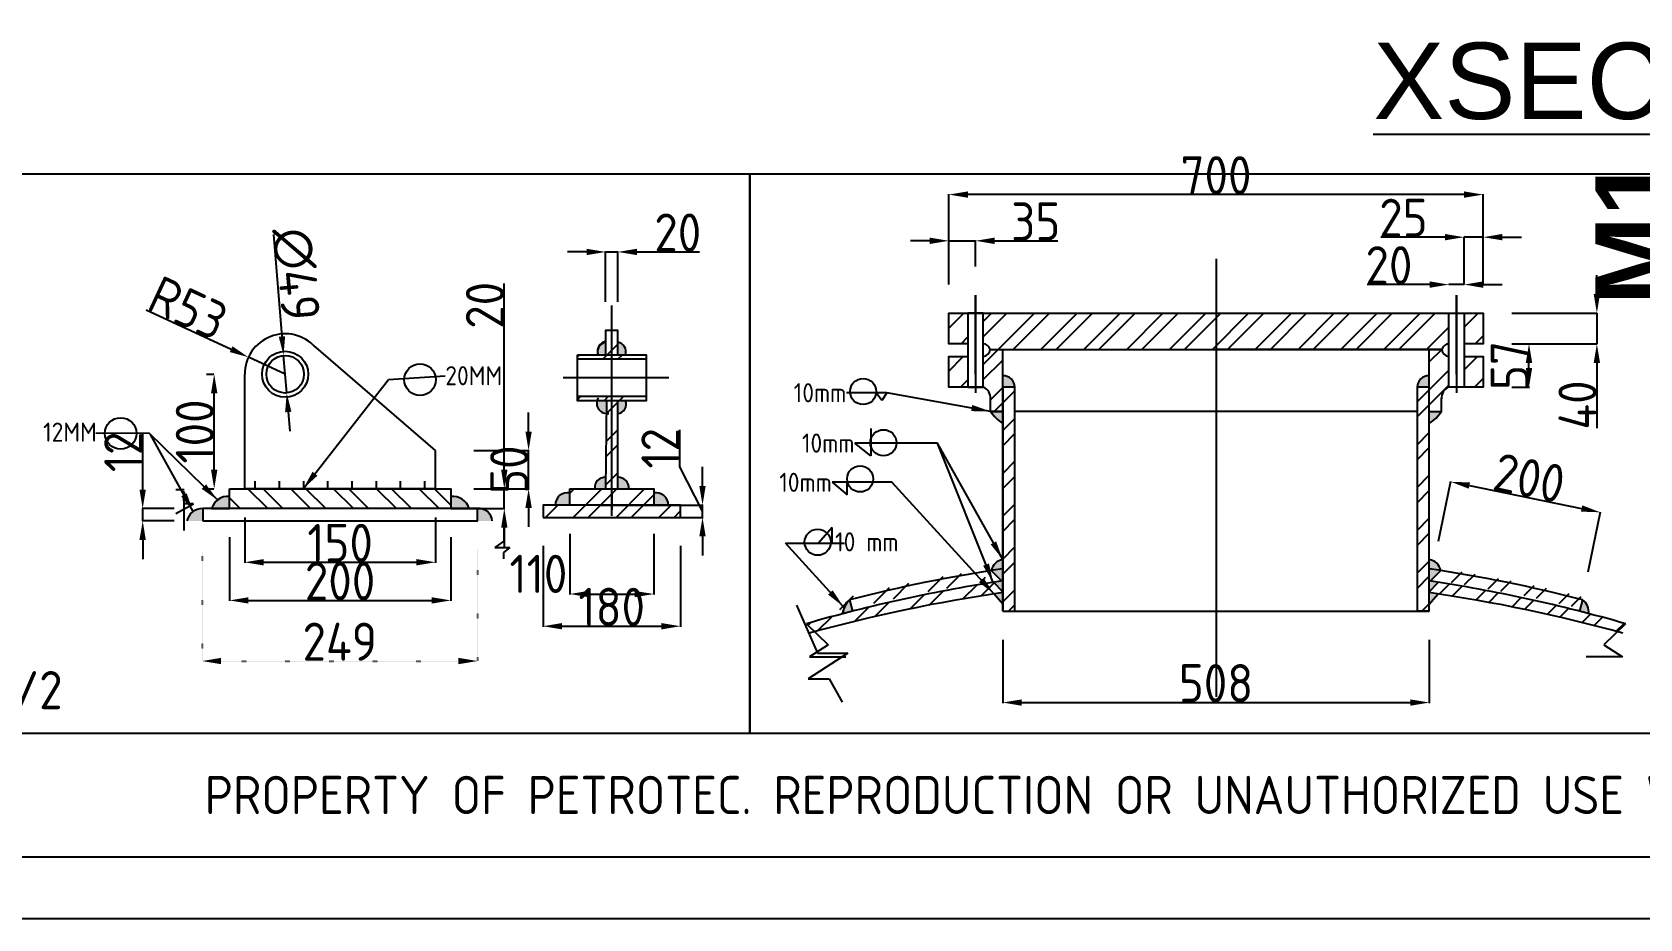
# Model space of a CAD drawing. Header units: inches. Extents: x 45640 to 67593, y 5 to 11258.
# Drawn here: x 53004 to 57216, y 5 to 2328 of the extents above; entities that cross this region are included whole.
import ezdxf

# ---------------------------------------------------------------- set-up
doc = ezdxf.new("R2010")
doc.units = ezdxf.units.IN
doc.header["$LTSCALE"] = 40
doc.header["$MEASUREMENT"] = 0
for name, pattern in [('ACAD_ISO03W100', [30, 12, -18]), ('CENTER', [50.8, 31.75, -6.35, 6.35, -6.35]), ('DOT', [0.25, 0, -0.25])]:
    doc.linetypes.add(name, pattern=pattern)
doc.styles.get("Standard").update_dxf_attribs({"font": 'isocp.shx', "height": 100, "bigfont": '@extfont2.shx'})
doc.dimstyles.new('ISO-25', dxfattribs={"dimtxt": 100, "dimasz": 50, "dimexe": 1.25, "dimexo": 75, "dimtad": 1, "dimdec": 0, "dimtxsty": 'Standard', "dimcen": 0, "dimclrd": 1, "dimclre": 1, "dimclrt": 1, "dimazin": 0, "dimtfac": 1, "dimtdec": 0, "dimtmove": 0, "dimatfit": 3, "dimfxl": 1, "dimtfillclr": 1, "dimarcsym": 0})
pattern_1 = [(45, (52162.57, 330.56), (-56.1266, 56.1266), []), (45, (52162.57, 370.25), (-56.1266, 56.1266), [])]

# ---------------------------------------------------------------- blocks, each defined once
blk = doc.blocks.new('*D761')
at = {"color": 1, "lineweight": -2, "ltscale": 1000, "transparency": 16777216}
for p, q in [((57102.9, 1641.9), (57102.9, 1691.9)), ((56880.1, 1591.9), (57104.1, 1591.9)), ((57102.9, 1591.9), (57102.9, 1511.9)), ((56880.1, 1511.9), (57104.1, 1511.9)), ((57102.9, 1461.9), (57102.9, 1290.6))]:
    blk.add_line(p, q, dxfattribs=at)
at = {"color": 1, "ltscale": 1000, "transparency": 16777216}
for points in [[(57094.6, 1641.9), (57111.2, 1641.9), (57102.9, 1591.9)], [(57094.6, 1461.9), (57111.2, 1461.9), (57102.9, 1511.9)]]:
    blk.add_solid(points, dxfattribs=at)
at = {"layer": 'Defpoints', "color": 0, "ltscale": 1000, "transparency": 16777216}
for p in [(56805.1, 1591.9), (56805.1, 1511.9), (57102.9, 1511.9)]:
    blk.add_point(p, dxfattribs=at)
at = {"color": 1, "ltscale": 1000, "transparency": 16777216, "insert": (57052.3, 1351.3), "char_height": 100, "attachment_point": 5, "rotation": 90}
blk.add_mtext('40', dxfattribs=at)
blk = doc.blocks.new('*D666')
at = {"color": 1, "lineweight": -2, "ltscale": 1000, "transparency": 16777216}
for p, q in [((54240.5, 1182), (54240.5, 1669.5)), ((54160.3, 1132), (54241.8, 1132)), ((54240.5, 1079.9), (54240.5, 1132)), ((54160.3, 1079.9), (54241.8, 1079.9)), ((54240.5, 1029.9), (54240.5, 979.9))]:
    blk.add_line(p, q, dxfattribs=at)
at = {"color": 1, "ltscale": 1000, "transparency": 16777216}
for points in [[(54232.2, 1182), (54248.9, 1182), (54240.5, 1132)], [(54232.2, 1029.9), (54248.9, 1029.9), (54240.5, 1079.9)]]:
    blk.add_solid(points, dxfattribs=at)
at = {"layer": 'Defpoints', "color": 0, "ltscale": 1000, "transparency": 16777216}
for p in [(54060.3, 1132), (54240.5, 1132), (54060.3, 1079.9)]:
    blk.add_point(p, dxfattribs=at)
at = {"color": 1, "ltscale": 1000, "transparency": 16777216, "insert": (54189.9, 1612.6), "char_height": 100, "attachment_point": 5, "rotation": 90}
blk.add_mtext('20', dxfattribs=at)
blk = doc.blocks.new('*D774')
at = {"color": 1, "lineweight": -2, "ltscale": 1000, "transparency": 16777216}
for p, q in [((54304.1, 1282), (54304.1, 1332)), ((54160.3, 1232), (54305.4, 1232)), ((54304.1, 1132), (54304.1, 1232)), ((54160.3, 1132), (54305.4, 1132)), ((54304.1, 1082), (54304.1, 1032))]:
    blk.add_line(p, q, dxfattribs=at)
at = {"color": 1, "ltscale": 1000, "transparency": 16777216}
for points in [[(54295.8, 1282), (54312.5, 1282), (54304.1, 1232)], [(54295.8, 1082), (54312.5, 1082), (54304.1, 1132)]]:
    blk.add_solid(points, dxfattribs=at)
at = {"layer": 'Defpoints', "color": 0, "ltscale": 1000, "transparency": 16777216}
for p in [(54060.3, 1232), (54304.1, 1232), (54060.3, 1132)]:
    blk.add_point(p, dxfattribs=at)
at = {"color": 1, "ltscale": 1000, "transparency": 16777216, "insert": (54253.5, 1182), "char_height": 100, "attachment_point": 5, "rotation": 90}
blk.add_mtext('50', dxfattribs=at)
blk = doc.blocks.new('*D775')
at = {"color": 1, "lineweight": -2, "ltscale": 1000, "transparency": 16777216}
for p, q in [((53460.3, 1432), (53479.2, 1432)), ((53480.5, 1182), (53480.5, 1382)), ((53460.3, 1132), (53479.2, 1132))]:
    blk.add_line(p, q, dxfattribs=at)
at = {"color": 1, "ltscale": 1000, "transparency": 16777216}
for points in [[(53472.1, 1382), (53488.8, 1382), (53480.5, 1432)], [(53472.1, 1182), (53488.8, 1182), (53480.5, 1132)]]:
    blk.add_solid(points, dxfattribs=at)
at = {"layer": 'Defpoints', "color": 0, "ltscale": 1000, "transparency": 16777216}
for p in [(53480.5, 1432), (53560.3, 1432), (53560.3, 1132)]:
    blk.add_point(p, dxfattribs=at)
at = {"color": 1, "ltscale": 1000, "transparency": 16777216, "insert": (53429.8, 1282), "char_height": 100, "attachment_point": 5, "rotation": 90}
blk.add_mtext('100', dxfattribs=at)
blk = doc.blocks.new('*D776')
at = {"color": 1, "lineweight": -2, "ltscale": 1000, "transparency": 16777216}
for p, q in [((53302.2, 1600.9), (53524.8, 1497.6)), ((53666.3, 1432), (53570.2, 1476.6))]:
    blk.add_line(p, q, dxfattribs=at)
at = {"color": 1, "ltscale": 1000, "transparency": 16777216}
blk.add_solid([(53528.3, 1505.2), (53521.3, 1490.1), (53570.2, 1476.6)], dxfattribs=at)
at = {"layer": 'Defpoints', "color": 0, "ltscale": 1000, "transparency": 16777216}
for p in [(53570.2, 1476.6), (53666.3, 1432)]:
    blk.add_point(p, dxfattribs=at)
at = {"color": 1, "ltscale": 1000, "transparency": 16777216, "insert": (53412.1, 1605.7), "char_height": 100, "attachment_point": 5, "rotation": 335.1071}
blk.add_mtext('R53', dxfattribs=at)
blk = doc.blocks.new('*D777')
at = {"color": 1, "lineweight": -2, "ltscale": 1000, "transparency": 16777216}
for p, q in [((53635.5, 1798.3), (53658, 1530.9)), ((53670.4, 1382.9), (53662.2, 1481.1)), ((53674.6, 1333.1), (53678.8, 1283.3))]:
    blk.add_line(p, q, dxfattribs=at)
at = {"color": 1, "ltscale": 1000, "transparency": 16777216}
for points in [[(53666.3, 1531.6), (53649.7, 1530.2), (53662.2, 1481.1)], [(53682.9, 1333.8), (53666.3, 1332.4), (53670.4, 1382.9)]]:
    blk.add_solid(points, dxfattribs=at)
at = {"layer": 'Defpoints', "color": 0, "ltscale": 1000, "transparency": 16777216}
for p in [(53662.2, 1481.1), (53670.4, 1382.9)]:
    blk.add_point(p, dxfattribs=at)
at = {"color": 1, "ltscale": 1000, "transparency": 16777216, "insert": (53695.1, 1693.8), "char_height": 100, "attachment_point": 5, "rotation": 274.8023}
blk.add_mtext('∅49', dxfattribs=at)
blk = doc.blocks.new('*D667')
at = {"color": 1, "lineweight": -2, "ltscale": 0.25, "transparency": 16777216}
for p, q in [((53560.3, 1057), (53560.3, 938.2)), ((54060.3, 1057), (54060.3, 938.2)), ((53610.3, 939.4), (54010.3, 939.4))]:
    blk.add_line(p, q, dxfattribs=at)
at = {"color": 1, "ltscale": 0.25, "transparency": 16777216}
for points in [[(53610.3, 947.8), (53610.3, 931.1), (53560.3, 939.4)], [(54010.3, 947.8), (54010.3, 931.1), (54060.3, 939.4)]]:
    blk.add_solid(points, dxfattribs=at)
at = {"layer": 'Defpoints', "color": 0, "ltscale": 0.25, "transparency": 16777216}
for p in [(53560.3, 1132), (54060.3, 1132), (54060.3, 939.4)]:
    blk.add_point(p, dxfattribs=at)
at = {"color": 1, "ltscale": 0.25, "transparency": 16777216, "insert": (53810.3, 990.1), "char_height": 100, "attachment_point": 5}
blk.add_mtext('150', dxfattribs=at)
blk = doc.blocks.new('*D778')
at = {"color": 1, "lineweight": -2, "ltscale": 0.25, "transparency": 16777216}
for p, q in [((53520.3, 1004.9), (53520.3, 838.2)), ((54100.3, 1004.9), (54100.3, 838.2)), ((53570.3, 839.5), (54050.3, 839.5))]:
    blk.add_line(p, q, dxfattribs=at)
at = {"color": 1, "ltscale": 0.25, "transparency": 16777216}
for points in [[(53570.3, 847.8), (53570.3, 831.2), (53520.3, 839.5)], [(54050.3, 847.8), (54050.3, 831.2), (54100.3, 839.5)]]:
    blk.add_solid(points, dxfattribs=at)
at = {"layer": 'Defpoints', "color": 0, "ltscale": 0.25, "transparency": 16777216}
for p in [(53520.3, 1079.9), (54100.3, 1079.9), (54100.3, 839.5)]:
    blk.add_point(p, dxfattribs=at)
at = {"color": 1, "ltscale": 0.25, "transparency": 16777216, "insert": (53810.3, 890.1), "char_height": 100, "attachment_point": 5}
blk.add_mtext('200', dxfattribs=at)
blk = doc.blocks.new('*D762')
at = {"color": 1, "lineweight": -2, "ltscale": 0.25, "transparency": 16777216}
for p, q in [((54412, 1014.1), (54412, 854.9)), ((54632, 1014.1), (54632, 854.9)), ((54462, 856.2), (54582, 856.2))]:
    blk.add_line(p, q, dxfattribs=at)
at = {"color": 1, "ltscale": 0.25, "transparency": 16777216}
for points in [[(54462, 864.5), (54462, 847.8), (54412, 856.2)], [(54582, 864.5), (54582, 847.8), (54632, 856.2)]]:
    blk.add_solid(points, dxfattribs=at)
at = {"layer": 'Defpoints', "color": 0, "ltscale": 0.25, "transparency": 16777216}
for p in [(54412, 1089.1), (54632, 1089.1), (54632, 856.2)]:
    blk.add_point(p, dxfattribs=at)
at = {"color": 1, "ltscale": 0.25, "transparency": 16777216, "insert": (54329.9, 909), "char_height": 100, "attachment_point": 5}
blk.add_mtext('110', dxfattribs=at)
blk = doc.blocks.new('*D763')
at = {"color": 1, "lineweight": -2, "ltscale": 0.25, "transparency": 16777216}
for p, q in [((54342, 982.1), (54342, 770.6)), ((54702, 982.1), (54702, 770.6)), ((54392, 771.9), (54652, 771.9))]:
    blk.add_line(p, q, dxfattribs=at)
at = {"color": 1, "ltscale": 0.25, "transparency": 16777216}
for points in [[(54392, 780.2), (54392, 763.5), (54342, 771.9)], [(54652, 780.2), (54652, 763.5), (54702, 771.9)]]:
    blk.add_solid(points, dxfattribs=at)
at = {"layer": 'Defpoints', "color": 0, "ltscale": 0.25, "transparency": 16777216}
for p in [(54342, 1057.1), (54702, 1057.1), (54702, 771.9)]:
    blk.add_point(p, dxfattribs=at)
at = {"color": 1, "ltscale": 0.25, "transparency": 16777216, "insert": (54522, 822.5), "char_height": 100, "attachment_point": 5}
blk.add_mtext('180', dxfattribs=at)
blk = doc.blocks.new('*D661')
at = {"color": 1, "lineweight": -2, "ltscale": 0.25, "transparency": 16777216}
for p, q in [((54700.3, 1189.3), (54700.3, 1286.6)), ((54759.8, 1073.1), (54700.3, 1189.3)), ((54759.8, 1139.1), (54759.8, 1189.1)), ((54487, 1089.1), (54761.1, 1089.1)), ((54494.1, 1057.1), (54761.1, 1057.1)), ((54759.8, 1057.1), (54759.8, 1089.1)), ((54759.8, 1057.1), (54759.8, 1089.1)), ((54759.8, 1007.1), (54759.8, 957.1))]:
    blk.add_line(p, q, dxfattribs=at)
at = {"color": 1, "ltscale": 0.25, "transparency": 16777216}
for points in [[(54751.5, 1139.1), (54768.1, 1139.1), (54759.8, 1089.1)], [(54751.5, 1007.1), (54768.1, 1007.1), (54759.8, 1057.1)]]:
    blk.add_solid(points, dxfattribs=at)
at = {"layer": 'Defpoints', "color": 0, "ltscale": 0.25, "transparency": 16777216}
for p in [(54412, 1089.1), (54419.1, 1057.1), (54759.8, 1089.1)]:
    blk.add_point(p, dxfattribs=at)
at = {"color": 1, "ltscale": 0.25, "transparency": 16777216, "insert": (54649.6, 1238), "char_height": 100, "attachment_point": 5, "rotation": 90}
blk.add_mtext('12', dxfattribs=at)
blk = doc.blocks.new('*D764')
at = {"color": 1, "lineweight": -2, "ltscale": 0.25, "transparency": 16777216}
for p, q in [((56880.1, 1511.9), (56926.3, 1511.9)), ((56925.1, 1448.1), (56925.1, 1461.9)), ((56880.1, 1398.1), (56926.3, 1398.1))]:
    blk.add_line(p, q, dxfattribs=at)
at = {"color": 1, "ltscale": 0.25, "transparency": 16777216}
for points in [[(56916.8, 1461.9), (56933.4, 1461.9), (56925.1, 1511.9)], [(56916.8, 1448.1), (56933.4, 1448.1), (56925.1, 1398.1)]]:
    blk.add_solid(points, dxfattribs=at)
at = {"layer": 'Defpoints', "color": 0, "ltscale": 0.25, "transparency": 16777216}
for p in [(56805.1, 1511.9), (56925.1, 1511.9), (56805.1, 1398.1)]:
    blk.add_point(p, dxfattribs=at)
at = {"color": 1, "ltscale": 0.25, "transparency": 16777216, "insert": (56874.5, 1455), "char_height": 100, "attachment_point": 5, "rotation": 90}
blk.add_mtext('57', dxfattribs=at)
blk = doc.blocks.new('*D765')
at = {"color": 1, "lineweight": -2, "ltscale": 0.25, "transparency": 16777216}
for p, q in [((55405.1, 1666.9), (55405.1, 1903.9)), ((56755.1, 1902.7), (55455.1, 1902.7)), ((56805.1, 1666.9), (56805.1, 1903.9))]:
    blk.add_line(p, q, dxfattribs=at)
at = {"color": 1, "ltscale": 0.25, "transparency": 16777216}
for points in [[(55455.1, 1911), (55455.1, 1894.3), (55405.1, 1902.7)], [(56755.1, 1911), (56755.1, 1894.3), (56805.1, 1902.7)]]:
    blk.add_solid(points, dxfattribs=at)
at = {"layer": 'Defpoints', "color": 0, "ltscale": 0.25, "transparency": 16777216}
for p in [(55405.1, 1902.7), (55405.1, 1591.9), (56805.1, 1591.9)]:
    blk.add_point(p, dxfattribs=at)
at = {"color": 1, "ltscale": 0.25, "transparency": 16777216, "insert": (56105.1, 1953.3), "char_height": 100, "attachment_point": 5}
blk.add_mtext('700', dxfattribs=at)
blk = doc.blocks.new('*D766')
at = {"color": 1, "lineweight": -2, "ltscale": 0.25, "transparency": 16777216}
for p, q in [((55355.1, 1781.6), (55305.1, 1781.6)), ((55405.1, 1666.9), (55405.1, 1782.8)), ((55405.1, 1781.6), (55475.1, 1781.6)), ((55475.1, 1714.1), (55475.1, 1782.8)), ((55525.1, 1781.6), (55690.5, 1781.6))]:
    blk.add_line(p, q, dxfattribs=at)
at = {"color": 1, "ltscale": 0.25, "transparency": 16777216}
for points in [[(55355.1, 1789.9), (55355.1, 1773.2), (55405.1, 1781.6)], [(55525.1, 1789.9), (55525.1, 1773.2), (55475.1, 1781.6)]]:
    blk.add_solid(points, dxfattribs=at)
at = {"layer": 'Defpoints', "color": 0, "ltscale": 0.25, "transparency": 16777216}
for p in [(55475.1, 1781.6), (55475.1, 1639.1), (55405.1, 1591.9)]:
    blk.add_point(p, dxfattribs=at)
at = {"color": 1, "ltscale": 0.25, "transparency": 16777216, "insert": (55632.8, 1832.2), "char_height": 100, "attachment_point": 5}
blk.add_mtext('35', dxfattribs=at)
blk = doc.blocks.new('*D767')
at = {"color": 1, "lineweight": -2, "ltscale": 0.25, "transparency": 16777216}
for p, q in [((56705.1, 1791.1), (56537.2, 1791.1)), ((56755.1, 1666.9), (56755.1, 1792.4)), ((56805.1, 1791.1), (56755.1, 1791.1)), ((56805.1, 1666.9), (56805.1, 1792.4)), ((56855.1, 1791.1), (56905.1, 1791.1))]:
    blk.add_line(p, q, dxfattribs=at)
at = {"color": 1, "ltscale": 0.25, "transparency": 16777216}
for points in [[(56705.1, 1799.5), (56705.1, 1782.8), (56755.1, 1791.1)], [(56855.1, 1799.5), (56855.1, 1782.8), (56805.1, 1791.1)]]:
    blk.add_solid(points, dxfattribs=at)
at = {"layer": 'Defpoints', "color": 0, "ltscale": 0.25, "transparency": 16777216}
for p in [(56755.1, 1791.1), (56755.1, 1591.9), (56805.1, 1591.9)]:
    blk.add_point(p, dxfattribs=at)
at = {"color": 1, "ltscale": 0.25, "transparency": 16777216, "insert": (56596.1, 1841.8), "char_height": 100, "attachment_point": 5}
blk.add_mtext('25', dxfattribs=at)
blk = doc.blocks.new('*D768')
at = {"color": 1, "lineweight": -2, "ltscale": 0.25, "transparency": 16777216}
for p, q in [((56665.1, 1666.9), (56501.2, 1666.9)), ((56715.1, 1666.9), (56715.1, 1668.1)), ((56755.1, 1666.9), (56715.1, 1666.9)), ((56755.1, 1666.9), (56755.1, 1668.1)), ((56805.1, 1666.9), (56855.1, 1666.9))]:
    blk.add_line(p, q, dxfattribs=at)
at = {"color": 1, "ltscale": 0.25, "transparency": 16777216}
for points in [[(56665.1, 1675.2), (56665.1, 1658.5), (56715.1, 1666.9)], [(56805.1, 1675.2), (56805.1, 1658.5), (56755.1, 1666.9)]]:
    blk.add_solid(points, dxfattribs=at)
at = {"layer": 'Defpoints', "color": 0, "ltscale": 0.25, "transparency": 16777216}
for p in [(56715.1, 1666.9), (56715.1, 1591.9), (56755.1, 1591.9)]:
    blk.add_point(p, dxfattribs=at)
at = {"color": 1, "ltscale": 0.25, "transparency": 16777216, "insert": (56558.2, 1717.5), "char_height": 100, "attachment_point": 5}
blk.add_mtext('20', dxfattribs=at)
blk = doc.blocks.new('*D662')
at = {"color": 1, "lineweight": -2, "ltscale": 0.25, "transparency": 16777216}
for p, q in [((55546.3, 736.1), (55546.3, 570.7)), ((56663.9, 736.1), (56663.9, 570.7)), ((55596.3, 571.9), (56613.9, 571.9))]:
    blk.add_line(p, q, dxfattribs=at)
at = {"color": 1, "ltscale": 0.25, "transparency": 16777216}
for points in [[(55596.3, 580.3), (55596.3, 563.6), (55546.3, 571.9)], [(56613.9, 580.3), (56613.9, 563.6), (56663.9, 571.9)]]:
    blk.add_solid(points, dxfattribs=at)
at = {"layer": 'Defpoints', "color": 0, "ltscale": 0.25, "transparency": 16777216}
for p in [(55546.3, 811.1), (56663.9, 811.1), (56663.9, 571.9)]:
    blk.add_point(p, dxfattribs=at)
at = {"color": 1, "ltscale": 0.25, "transparency": 16777216, "insert": (56105.1, 622.6), "char_height": 100, "attachment_point": 5}
blk.add_mtext('508', dxfattribs=at)
blk = doc.blocks.new('*D770')
at = {"color": 1, "lineweight": -2, "ltscale": 0.25, "transparency": 16777216}
for p, q in [((56688.1, 994.6), (56720.2, 1151.6)), ((56768.9, 1140.3), (57063, 1080.3)), ((57080.2, 914.6), (57112.2, 1071.5))]:
    blk.add_line(p, q, dxfattribs=at)
at = {"color": 1, "ltscale": 0.25, "transparency": 16777216}
for points in [[(56770.6, 1148.5), (56767.3, 1132.2), (56719.9, 1150.3)], [(57064.7, 1088.5), (57061.3, 1072.1), (57112, 1070.3)]]:
    blk.add_solid(points, dxfattribs=at)
at = {"layer": 'Defpoints', "color": 0, "ltscale": 0.25, "transparency": 16777216}
for p in [(57112, 1070.3), (56673.1, 921.1), (57065.2, 841.1)]:
    blk.add_point(p, dxfattribs=at)
at = {"color": 1, "ltscale": 0.25, "transparency": 16777216, "insert": (56926.1, 1159.9), "char_height": 100, "attachment_point": 5, "rotation": 348.4592}
blk.add_mtext('200', dxfattribs=at)
blk = doc.blocks.new('*D779')
at = {"color": 1, "lineweight": -2, "ltscale": 0.01, "transparency": 16777216}
for p, q in [((53293.1, 1129.9), (53293.1, 1277.2)), ((53375.3, 1079.9), (53291.8, 1079.9)), ((53293.1, 1047.9), (53293.1, 1079.9)), ((53375.3, 1047.9), (53291.8, 1047.9)), ((53293.1, 997.9), (53293.1, 947.9))]:
    blk.add_line(p, q, dxfattribs=at)
at = {"color": 1, "ltscale": 0.01, "transparency": 16777216}
for points in [[(53284.7, 1129.9), (53301.4, 1129.9), (53293.1, 1079.9)], [(53284.7, 997.9), (53301.4, 997.9), (53293.1, 1047.9)]]:
    blk.add_solid(points, dxfattribs=at)
at = {"layer": 'Defpoints', "color": 0, "ltscale": 0.01, "transparency": 16777216}
for p in [(53293.1, 1079.9), (53450.3, 1079.9), (53450.3, 1047.9)]:
    blk.add_point(p, dxfattribs=at)
at = {"color": 1, "ltscale": 0.01, "transparency": 16777216, "insert": (53242.4, 1228.6), "char_height": 100, "attachment_point": 5, "rotation": 90}
blk.add_mtext('12', dxfattribs=at)
blk = doc.blocks.new('*D780')
at = {"color": 1, "lineweight": -2, "ltscale": 0.01, "transparency": 16777216}
for p, q in [((54456, 1752.4), (54406, 1752.4)), ((54506, 1621.9), (54506, 1753.7)), ((54506, 1752.4), (54538, 1752.4)), ((54538, 1621.9), (54538, 1753.7)), ((54588, 1752.4), (54751.9, 1752.4))]:
    blk.add_line(p, q, dxfattribs=at)
at = {"color": 1, "ltscale": 0.01, "transparency": 16777216}
for points in [[(54456, 1760.8), (54456, 1744.1), (54506, 1752.4)], [(54588, 1760.8), (54588, 1744.1), (54538, 1752.4)]]:
    blk.add_solid(points, dxfattribs=at)
at = {"layer": 'Defpoints', "color": 0, "ltscale": 0.01, "transparency": 16777216}
for p in [(54538, 1752.4), (54506, 1546.9), (54538, 1546.9)]:
    blk.add_point(p, dxfattribs=at)
at = {"color": 1, "ltscale": 0.01, "transparency": 16777216, "insert": (54695, 1803.1), "char_height": 100, "attachment_point": 5}
blk.add_mtext('20', dxfattribs=at)
blk = doc.blocks.new('*D678')
at = {"color": 1, "linetype": 'DOT', "lineweight": -2, "ltscale": 0.25, "transparency": 16777216}
for p, q in [((54170.3, 972.9), (54170.3, 679.4)), ((53448.7, 964.5), (53448.7, 679.4)), ((53498.7, 680.7), (54120.3, 680.7))]:
    blk.add_line(p, q, dxfattribs=at)
at = {"color": 1, "linetype": 'DOT', "ltscale": 0.25, "transparency": 16777216}
for points in [[(53498.7, 689), (53498.7, 672.4), (53448.7, 680.7)], [(54120.3, 689), (54120.3, 672.4), (54170.3, 680.7)]]:
    blk.add_solid(points, dxfattribs=at)
at = {"layer": 'Defpoints', "color": 0, "linetype": 'DOT', "ltscale": 0.25, "transparency": 16777216}
for p in [(53448.7, 1039.5), (54170.3, 1047.9), (54170.3, 680.7)]:
    blk.add_point(p, dxfattribs=at)
at = {"color": 1, "linetype": 'DOT', "ltscale": 0.25, "transparency": 16777216, "insert": (53809.5, 731.3), "char_height": 100, "attachment_point": 5}
blk.add_mtext('249', dxfattribs=at)

msp = doc.modelspace()

# ---------------------------------------------------------------- hatches: boundary and pattern name
at = {"ltscale": 0.2}
h = msp.add_hatch(dxfattribs=at)
h.set_pattern_fill('STEEL', color=256, scale=25, style=0)
h.set_pattern_definition(pattern_1)
h.paths.add_polyline_path([(55455.1, 1591.9), (55405.1, 1591.9), (55405.1, 1511.9), (55455.1, 1511.9)])
h.paths.add_polyline_path([(56105.1, 1591.9), (55495.1, 1591.9), (55495.1, 1511.9, -0.323599), (55513.6, 1496.9), (56105.1, 1496.9)])
h.paths.add_polyline_path([(56715.1, 1591.9), (56105.1, 1591.9), (56105.1, 1496.9), (56696.6, 1496.9, -0.323599), (56715.1, 1511.9)])
h.paths.add_polyline_path([(56805.1, 1591.9), (56755.1, 1591.9), (56755.1, 1511.9), (56805.1, 1511.9)])
h.paths.add_polyline_path([(56805.1, 1478.1), (56755.1, 1478.1), (56755.1, 1398.1), (56805.1, 1398.1)])
h.paths.add_polyline_path([(56715.1, 1478.1, -0.336564), (56696.6, 1496.9), (56663.9, 1496.9), (56663.9, 1334.6), (56695.4, 1333.9, 0.001989), (56695.9, 1334.6), (56695.9, 1367.4, -0.332114), (56715.1, 1398.1)])
h.paths.add_polyline_path([(55455.1, 1478.1), (55405.1, 1478.1), (55405.1, 1398.1), (55455.1, 1398.1)])
h.paths.add_polyline_path([(55546.3, 1496.9), (55513.6, 1496.9, -0.336564), (55495.1, 1478.1), (55495.1, 1398.1, -0.332114), (55514.3, 1367.4), (55514.3, 1334.6), (55546.3, 1334.6), (55546.3, 1398.1)])
h.paths.add_polyline_path([(55578.3, 1334.6), (55546.3, 1334.6), (55546.3, 811.1), (55578.3, 811.1)])
h.paths.add_polyline_path([(55578.3, 1398.1), (55546.3, 1398.1), (55546.3, 1334.6), (55578.3, 1334.6)])
h.paths.add_polyline_path([(56663.9, 1398.1), (56631.9, 1398.1), (56631.9, 1334.6), (56663.9, 1334.6)])
h.paths.add_polyline_path([(56663.9, 1334.6), (56631.9, 1334.6), (56631.9, 811.8), (56663.9, 811.8)])
h = msp.add_hatch(dxfattribs=at)
h.set_pattern_fill('STEEL', color=256, scale=25, style=0)
h.set_pattern_definition(pattern_1)
h.paths.add_polyline_path([(54522, 1546.9), (54506, 1546.9), (54506, 1483.2), (54522, 1483.2)])
h.paths.add_polyline_path([(54538, 1546.9), (54522, 1546.9), (54522, 1483.2), (54538, 1483.2)])
h.paths.add_polyline_path([(54612, 1483.2), (54522, 1483.2), (54522, 1472.1), (54612, 1472.1)])
h.paths.add_polyline_path([(54522, 1483.2), (54506, 1483.2), (54432, 1483.2), (54432, 1472.1), (54522, 1472.1)])
h.paths.add_polyline_path([(54522, 1373.6), (54432, 1373.6), (54432, 1362.5), (54522, 1362.5)])
h.paths.add_polyline_path([(54612, 1373.6), (54522, 1373.6), (54522, 1362.5), (54612, 1362.5)])
h.paths.add_polyline_path([(54538, 1362.5), (54522, 1362.5), (54522, 1132), (54538, 1132)])
h.paths.add_polyline_path([(54522, 1362.5), (54508.2, 1362.5), (54506, 1132), (54522, 1132)])
h.paths.add_polyline_path([(54522, 1121.1), (54522, 1132), (54412, 1132), (54412, 1089.1), (54522, 1089.1)])
h.paths.add_polyline_path([(54632, 1132), (54522, 1132), (54522, 1089.1), (54632, 1089.1)])
h.paths.add_polyline_path([(54342, 1089.1), (54342, 1057.1), (54702, 1057.1), (54702, 1089.1)])
h = msp.add_hatch(color=256, dxfattribs=at)
h.paths.add_polyline_path([(54506, 1515.9, 0.454305), (54486, 1483.2), (54506, 1483.2)])
h.paths.add_polyline_path([(54538, 1515.9), (54538, 1483.2), (54558, 1483.2, 0.454305)])
h.paths.add_polyline_path([(54558, 1362.5), (54538, 1362.5), (54538, 1329.1, 0.504409)])
h.paths.add_polyline_path([(54538, 1162.1), (54538, 1132), (54566.5, 1132, 0.461086)])
h.paths.add_polyline_path([(54632, 1121.1), (54632, 1089.1), (54670.3, 1089.1, 0.462977)])
h = msp.add_hatch(color=256, dxfattribs=at)
h.paths.add_polyline_path([(55546.3, 1427.8), (55546.3, 1398.1), (55578.3, 1398.1, 0.423227)])
h.paths.add_polyline_path([(55546.3, 1334.6), (55514.3, 1334.6, 0.102256), (55546.3, 1303)])
h.paths.add_polyline_path([(56663.9, 1427.8, 0.423227), (56631.9, 1398.1), (56663.9, 1398.1)])
h.paths.add_polyline_path([(56695.4, 1333.9), (56663.9, 1334.6), (56663.9, 1303, 0.100247)])
h.paths.add_polyline_path([(56663.9, 946.6), (56663.9, 922.5, -0.001897), (56693.8, 917.9, 0.302762)])
h.paths.add_polyline_path([(56686.8, 856.6, 0.001403), (56663.9, 860), (56663.9, 830)])
h.paths.add_polyline_path([(56687.3, 886.9, 0.001486), (56663.9, 890.5), (56663.9, 861.8)])
h.paths.add_polyline_path([(55546.3, 860, 0.001403), (55523.4, 856.6), (55546.3, 830)])
h.paths.add_polyline_path([(55546.3, 890.5, 0.001486), (55522.9, 886.9), (55546.3, 861.8)])
h.paths.add_polyline_path([(55546.3, 922.5, 0.001897), (55516.4, 917.9), (55544.2, 890.2, -0.000134), (55546.3, 890.5)])
h.paths.add_polyline_path([(55546.3, 946.6, 0.302762), (55516.4, 917.9, -0.001897), (55546.3, 922.5)])
h.paths.add_polyline_path([(56693.8, 917.9, 0.001897), (56663.9, 922.5), (56663.9, 890.5, -0.000134), (56666, 890.2)])
h = msp.add_hatch(color=256, dxfattribs=at)
h.paths.add_polyline_path([(54508.2, 1362.5), (54483.2, 1362.5, 0.446778), (54507.9, 1329)])
h.paths.add_polyline_path([(54506.3, 1162.1, 0.464265), (54477.5, 1132), (54506, 1132)])
h.paths.add_polyline_path([(54412, 1121.1, 0.462977), (54373.8, 1089.1), (54412, 1089.1)])
at = {"ltscale": 1000}
h = msp.add_hatch(dxfattribs=at)
h.set_pattern_fill('ANSI31', color=256, scale=20, angle=45, style=0)
h.set_pattern_definition([(90, (49714.38, -8407.89), (-63.5, 1e-14), [])])
h.paths.add_polyline_path([(54060.3, 1152), (53560.3, 1152), (53560.3, 1132), (54060.3, 1132)])
at = {"ltscale": 0.25}
h = msp.add_hatch(color=256, dxfattribs=at)
h.paths.add_polyline_path([(54100.3, 1111.9), (54100.3, 1079.9), (54148.7, 1079.9, 0.353972)])
h.paths.add_polyline_path([(54170.3, 1079.9), (54170.3, 1047.9), (54208.9, 1047.9, 0.420336)])
h.paths.add_polyline_path([(53520.3, 1111.9, 0.359839), (53473.8, 1079.9), (53520.3, 1079.9)])
h.paths.add_polyline_path([(53450.3, 1079.9, 0.365089), (53409.1, 1047.9), (53450.3, 1047.9)])
at = {"ltscale": 1000}
h = msp.add_hatch(dxfattribs=at)
h.set_pattern_fill('STEEL', color=256, scale=25, angle=90, style=0)
h.set_pattern_definition([(135, (52613.77, 330.56), (-56.1266, -56.1266), []), (135, (52574.08, 330.56), (-56.1266, -56.1266), [])])
h.paths.add_polyline_path([(54100.3, 1079.9), (54100.3, 1132), (53520.3, 1132), (53520.3, 1079.9)])
at = {"ltscale": 0.2}
h = msp.add_hatch(dxfattribs=at)
h.set_pattern_fill('STEEL', color=256, scale=25, style=0)
h.set_pattern_definition(pattern_1)
h.paths.add_polyline_path([(57156.8, 757.6), (57178.1, 778.3, 0.031573), (56687.3, 886.9), (56663.9, 861.8), (56663.9, 860, -0.030564)])
h.paths.add_polyline_path([(55546.3, 860), (55546.3, 861.8), (55522.9, 886.9, 0.031573), (55032.1, 778.3), (55053.4, 757.6, -0.030564)])
at = {"ltscale": 0.25}
h = msp.add_hatch(dxfattribs=at)
h.set_pattern_fill('STEEL', color=256, scale=25, style=0)
h.set_pattern_definition([(45, (52613.77, 330.56), (-56.1266, 56.1266), []), (45, (52613.77, 370.25), (-56.1266, 56.1266), [])])
h.paths.add_polyline_path([(57089.5, 811), (57097.2, 841.1, 0.023813), (56725.8, 917.9), (56698, 890.2, -0.02508)])
h.paths.add_polyline_path([(55512.2, 890.2), (55484.4, 917.9, 0.023813), (55113, 841.1), (55120.7, 811, -0.02508)])
at = {"ltscale": 0.2}
h = msp.add_hatch(color=256, dxfattribs=at)
h.paths.add_polyline_path([(55145, 841.1, 0.107473), (55128.8, 814.7, 0.059039), (55128.2, 804.7, -0.001584), (55152.7, 811)])
h.paths.add_polyline_path([(57057.5, 811, -0.001584), (57082, 804.7, 0.251136), (57065.2, 841.1)])

# ---------------------------------------------------------------- linework, layer by layer
at = {"linetype": 'CENTER', "lineweight": -3, "ltscale": 1000}
msp.add_line((56105.1, 1734), (56105.1, 586.6), dxfattribs=at)
at = {"linetype": 'ACAD_ISO03W100', "lineweight": -3, "ltscale": 1000}
for p, q in [((54522, 1061.4), (54522, 1611.9)), ((54671.8, 1422.9), (54394.4, 1422.9))]:
    msp.add_line(p, q, dxfattribs=at)
at = {"linetype": 'CENTER', "lineweight": -3, "ltscale": 0.25}
for p, q in [((55475.1, 1431.9), (55475.1, 1639.1)), ((55475.1, 1639.1), (55475.1, 1383.3)), ((56735.1, 1431.9), (56735.1, 1639.1)), ((56735.1, 1639.1), (56735.1, 1383.3)), ((54522, 1121.1), (54522, 1076.8))]:
    msp.add_line(p, q, dxfattribs=at)
at = {"lineweight": -3, "ltscale": 1000}
for p, q in [((54060.3, 1232), (53741.3, 1506.9)), ((55546.3, 811.1), (55546.3, 1496.9)), ((56663.9, 811.1), (56663.9, 1496.9)), ((53560.3, 1132), (53560.3, 1432)), ((55229.8, 1363.1), (55214.6, 1383.6)), ((55242.7, 1383.6), (55229.8, 1363.1)), ((55514.3, 1334.6), (55546.3, 1334.6)), ((55546.3, 1334.6), (55514.3, 1334.6)), ((56631.9, 1334.6), (55578.3, 1334.6)), ((56695.9, 1333.9), (56663.9, 1334.6)), ((56663.9, 1334.6), (56695.9, 1333.9)), ((55201.2, 1289.5), (55201.2, 1218.4)), ((54060.3, 1132), (54060.3, 1232)), ((55201.2, 1218.4), (55158.5, 1251.6)), ((55099.2, 1148.9), (55138.7, 1115.7)), ((55138.7, 1115.7), (55138.7, 1148.9)), ((53401.8, 1129.3), (53379.9, 1129.3)), ((53401.8, 1073.6), (53400.5, 1125.6)), ((53401.8, 1121.9), (53401.8, 1101.9)), ((54060.3, 1132), (53560.3, 1132)), ((53379.9, 1067.3), (53426.3, 1092.2)), ((53426.3, 1092.2), (53400.5, 1092.2)), ((53401.8, 1022.3), (53401.8, 1073.6)), ((54239.7, 1047.9), (54239.7, 994.6)), ((55099.8, 1030.4), (55063.4, 989.3)), ((55099.8, 989.3), (55099.8, 1030.4)), ((54239.7, 994.6), (54216.1, 978.3)), ((54216.1, 978.3), (54254.7, 978.3)), ((54254.7, 978.3), (54238.4, 964.6)), ((54238.4, 964.6), (54238.4, 948.3)), ((55544.2, 890.2), (55516.4, 917.9)), ((55546.3, 861.8), (55523, 886.8)), ((56663.9, 861.8), (56687.2, 886.8)), ((56666, 890.2), (56693.8, 917.9)), ((55546.3, 830), (55523.8, 856.1)), ((56663.9, 830), (56686.4, 856.1)), ((55006.1, 827), (55061.3, 701.3)), ((55145, 841.1), (55152.7, 811)), ((55145, 841.1), (55152.7, 811)), ((55546.3, 811.1), (56663.9, 811.1)), ((57065.2, 841.1), (57057.5, 811)), ((55032.1, 778.3), (55089.1, 722.8)), ((57178.1, 778.3), (57121.1, 722.8)), ((55089.1, 722.8), (55040.1, 692.1)), ((57121.1, 722.8), (57170.1, 692.1)), ((55140.9, 701.3), (55036.8, 633.8)), ((55040.1, 692.1), (55135, 692.1)), ((55061.3, 701.3), (55140.9, 701.3)), ((57170.1, 692.1), (57075.1, 692.1)), ((55036.8, 633.8), (55091.9, 633.8)), ((55091.9, 633.8), (55125.6, 572.5))]:
    msp.add_line(p, q, dxfattribs=at)
at = {"lineweight": -3, "ltscale": 0.2}
for p, q in [((55513.6, 1496.9), (56105.1, 1496.9)), ((55513.6, 1496.9), (56696.6, 1496.9)), ((56696.6, 1496.9), (56105.1, 1496.9)), ((55514.3, 1334.6), (55514.3, 1369.6)), ((56695.9, 1334.6), (56695.9, 1369.6))]:
    msp.add_line(p, q, dxfattribs=at)
at = {"lineweight": -3, "ltscale": 0.25}
for p, q in [((53721, 1459.8), (53721, 1459.8)), ((54508.6, 1132), (54535.4, 1132)), ((53520.3, 1079.9), (53450.3, 1079.9)), ((53473.8, 1079.9), (53520.3, 1079.9)), ((54148.7, 1079.9), (54100.3, 1079.9)), ((54100.3, 1079.9), (54170.3, 1079.9))]:
    msp.add_line(p, q, dxfattribs=at)
at = {"ltscale": 0.2}
for points in [[(67592.7, 5.2), (45639.7, 5.2), (45639.7, 11258.4), (67592.7, 11258.4)], [(55546.3, 811.1), (55578.3, 811.1), (55578.3, 1398.1), (55546.3, 1398.1)], [(56631.9, 811.8), (56663.9, 811.8), (56663.9, 1398.1), (56631.9, 1398.1)]]:
    msp.add_lwpolyline(points, close=True, dxfattribs=at)
at = {"lineweight": -3, "ltscale": 0.005}
msp.add_lwpolyline([(67442.9, 11082.7), (45828.1, 11082.7), (45828.1, 167.3), (67442.9, 167.3)], close=True, dxfattribs=at)
at = {"ltscale": 1000}
for points in [[(52764.4, 491.7), (54883.7, 491.7), (54883.7, 1956.6), (52764.4, 1956.6)], [(54883.7, 491.7), (57300.8, 491.7), (57300.8, 1956.6), (54883.7, 1956.6)], [(54432, 1483.2), (54612, 1483.2), (54612, 1362.5), (54432, 1362.5)], [(54432, 1472.1), (54612, 1472.1), (54612, 1373.6), (54432, 1373.6)], [(53520.3, 1132), (54100.3, 1132), (54100.3, 1079.9), (53520.3, 1079.9)]]:
    msp.add_lwpolyline(points, close=True, dxfattribs=at)
for points in [[(55457, 1511.9), (55405.1, 1511.9), (55405.1, 1591.9), (56805.1, 1591.9), (56805.1, 1511.9), (56755.8, 1511.9)], [(55495.1, 1398.1), (55405.1, 1398.1), (55405.1, 1478.1), (55454.4, 1478.1)], [(56755.8, 1478.1), (56805.1, 1478.1), (56805.1, 1398.1), (56715.1, 1398.1)], [(56755.8, 1478.1), (56755.8, 1478.1)]]:
    msp.add_lwpolyline(points, dxfattribs=at)
at = {"ltscale": 0.25}
for points in [[(55495.1, 1591.9), (55455.1, 1591.9), (55455.1, 1398.1), (55495.1, 1398.1)], [(56715.1, 1591.9), (56755.1, 1591.9), (56755.1, 1398.1), (56715.1, 1398.1)], [(54506, 1483.2), (54538, 1483.2), (54538, 1546.9), (54506, 1546.9)], [(54506, 1132), (54538, 1132), (54538, 1362.5), (54508.2, 1362.5)], [(54412, 1132), (54632, 1132), (54632, 1089.1), (54412, 1089.1)], [(53450.3, 1047.9), (54170.3, 1047.9), (54170.3, 1079.9), (53450.3, 1079.9)], [(54342, 1057.1), (54702, 1057.1), (54702, 1089.1), (54342, 1089.1)]]:
    msp.add_lwpolyline(points, close=True, dxfattribs=at)
at = {"ltscale": 1000}
for centre, radius in [((53666.3, 1432), 60.3), ((53666.3, 1432), 49.2), ((54019.9, 1417.9), 41.3), ((55180.6, 1386.7), 34.2), ((53235.4, 1276.9), 41.3), ((55233.8, 1252.6), 34.2), ((55172.8, 1157.8), 34.2), ((55061.6, 991.9), 34.2)]:
    msp.add_circle(centre, radius, dxfattribs=at)
for centre, radius, start, end in [((53666.3, 1432), 106, 41.8617, 180), ((53516.4, 1067.8), 44.3, 84.9663, 164.129), ((54104.7, 1066.1), 46.1, 17.5282, 95.4983), ((55552.9, 909.9), 37.4, 100.1634, 167.5406), ((56657.3, 909.9), 37.4, 12.4594, 79.8366), ((56137.1, -3049.5), 3984.1, 98.5278, 106.102), ((56137.1, -3017.5), 3984.1, 98.5278, 104.4192), ((56073.1, -3017.5), 3984.1, 75.5808, 81.4722), ((56073.1, -3049.5), 3984.1, 73.898, 81.4722), ((56137.1, -3219.3), 4121.8, 98.2409, 105.4454), ((56073.1, -3219.3), 4121.8, 74.5546, 81.7591), ((55197.6, 790.6), 72.9, 136.189, 169.3125), ((55170.5, 807.2), 42.4, 127.0198, 183.4099), ((57039.7, 807.2), 42.4, 356.5901, 52.9802)]:
    msp.add_arc(centre, radius, start, end, dxfattribs=at)
at = {"ltscale": 0.25}
for centre, radius, start, end in [((54510.3, 1492.7), 25.5, 99.704, 197.4342), ((54510.3, 1490.8), 25.5, 99.704, 197.4342), ((54533.7, 1490.8), 25.5, 342.5658, 80.296), ((55484.1, 1369.9), 30.3, 355.276, 68.7641), ((56726, 1369.9), 30.3, 111.2359, 184.724), ((54510.6, 1356.8), 28, 151.1726, 278.2783), ((54535.7, 1353.2), 24.2, 275.5562, 22.6233), ((54504.6, 1134.9), 27.2, 87.0502, 186.0652), ((54539.4, 1134.9), 27.2, 353.9348, 92.9498), ((54406.5, 1088.9), 32.7, 80.2242, 179.5965), ((54406.5, 1088.9), 32.7, 80.2242, 179.5965), ((54637.6, 1088.9), 32.7, 0.4035, 99.7758), ((53448.7, 1039.5), 40.5, 87.7371, 167.9635), ((54173.9, 1045), 35.1, 4.749, 95.944)]:
    msp.add_arc(centre, radius, start, end, dxfattribs=at)
at = {"ltscale": 0.2}
for centre, radius, start, end in [((55493.9, 1491.6), 20.4, 15.0415, 86.7676), ((55492, 1499.7), 21.8, 278.219, 352.6244), ((56716.2, 1491.6), 20.4, 93.2324, 164.9585), ((56718.2, 1499.7), 21.8, 187.3756, 261.781), ((55547.9, 1397.4), 30.4, 1.2444, 93.002), ((56662.3, 1397.4), 30.4, 86.998, 178.7556), ((55606.8, 1396.2), 111.1, 213.6734, 237.0276), ((56603.4, 1396.2), 111.1, 302.9724, 326.3266)]:
    msp.add_arc(centre, radius, start, end, dxfattribs=at)

# ---------------------------------------------------------------- texts
at = {"lineweight": -3, "ltscale": 0.01, "insert": (56516.9, 2300.7), "char_height": 200, "width": 3894.427, "attachment_point": 1}
msp.add_mtext('{\\f@Arial Unicode MS|b0|i0|c0|p34;\\LXSEC-ELEVATION A-A}', dxfattribs=at)
at = {"lineweight": -3, "ltscale": 1000, "insert": (57098.9, 1613), "char_height": 200, "width": 1224.895, "attachment_point": 1, "rotation": 90}
msp.add_mtext('{\\f@Arial Unicode MS|b1|i0|c0|p34;M1}', dxfattribs=at)
at = {"lineweight": -3, "ltscale": 1000, "char_height": 50}
for s, insert, attachment_point in [('20MM', (54085.9, 1453.2), 1), ('12MM', (53172.9, 1255.4), 9)]:
    msp.add_mtext(s, dxfattribs=dict(at, insert=insert, attachment_point=attachment_point))
at = {"lineweight": -3, "ltscale": 1000}
for s, insert, char_height, width, attachment_point in [('10mm', (55136.4, 1358.6), 50, 160.381, 9), ('10mm', (55157.9, 1226.6), 50, 160.381, 9), ('10mm', (55098.5, 1123.9), 50, 160.381, 9), ('10 mm', (55107.1, 1017.8), 50, 298.197, 1), ('L1/2', (52847.6, 654.5), 100, 1224.895, 1)]:
    msp.add_mtext(s, dxfattribs=dict(at, insert=insert, char_height=char_height, width=width, attachment_point=attachment_point))
at = {"color": 5, "lineweight": -3, "ltscale": 1000, "insert": (53455.8, 379.7), "char_height": 100, "width": 15213.716, "attachment_point": 1}
msp.add_mtext('{\\C256;PROPERTY OF PETROTEC. REPRODUCTION OR UNAUTHORIZED USE WITHOUT PRIOR WRITTEN APPROVAL IS PROHIBITED AND SUBJECT TO LEGAL ACTION.}', dxfattribs=at)

# ---------------------------------------------------------------- dimensions: what is measured, and where the dimension line sits
at = {"ltscale": 0.25}
for base, p1, p2, override, picture, middle in [((55405.1, 1902.7), (56805.1, 1591.9), (55405.1, 1591.9), {"dimlfac": 0.5}, '*D765', (56105.1, 1953.3)), ((55475.1, 1781.6), (55405.1, 1591.9), (55475.1, 1639.1), {"dimlfac": 0.5}, '*D766', (55632.8, 1832.2)), ((56755.1, 1791.1), (56805.1, 1591.9), (56755.1, 1591.9), {"dimlfac": 0.5}, '*D767', (56596.1, 1841.8)), ((56715.1, 1666.9), (56755.1, 1591.9), (56715.1, 1591.9), {"dimlfac": 0.5}, '*D768', (56558.2, 1717.5)), ((54060.3, 939.4), (53560.3, 1132), (54060.3, 1132), {"dimlfac": 0.3}, '*D667', (53810.3, 990.1)), ((54100.3, 839.5), (53520.3, 1079.9), (54100.3, 1079.9), {"dimdec": 0, "dimlfac": 0.3449}, '*D778', (53810.3, 890.1)), ((54702, 771.9), (54342, 1057.1), (54702, 1057.1), {"dimlfac": 0.5}, '*D763', (54522, 822.5)), ((56663.9, 571.9), (55546.3, 811.1), (56663.9, 811.1), {"dimlfac": 0.454545}, '*D662', (56105.1, 622.6))]:
    dim = msp.add_linear_dim(base=base, p1=p1, p2=p2, dimstyle='ISO-25', override=override, dxfattribs=at)
    dim.commit()
    dim.dimension.update_dxf_attribs({"geometry": picture, "text_midpoint": middle})
at = {"ltscale": 0.01}
dim = msp.add_linear_dim(base=(54538, 1752.4), p1=(54506, 1546.9), p2=(54538, 1546.9), dimstyle='ISO-25', override={"dimlfac": 0.625}, dxfattribs=at)
dim.commit()
dim.dimension.update_dxf_attribs({"geometry": '*D780', "text_midpoint": (54695, 1803.1)})
at = {"ltscale": 1000}
dim = msp.add_diameter_dim_2p(p1=(53681, 1257.6), p2=(53651.7, 1606.4), dimstyle='ISO-25', override={"dimlfac": 0.5}, dxfattribs=at)
dim.commit()
dim.dimension.update_dxf_attribs({"geometry": '*D777', "text_midpoint": (53695.1, 1693.8)})
dim = msp.add_radius_dim(center=(53666.3, 1432), mpoint=(53570.2, 1476.6), dimstyle='ISO-25', override={"dimlfac": 0.5}, dxfattribs=at)
dim.commit()
dim.dimension.update_dxf_attribs({"geometry": '*D776', "text_midpoint": (53412.1, 1605.7)})
for base, p1, p2, override, picture, middle in [((54240.5, 1132), (54060.3, 1079.9), (54060.3, 1132), {"dimexo": 100, "dimlfac": 0.375}, '*D666', (54240.5, 1612.6)), ((54304.1, 1232), (54060.3, 1132), (54060.3, 1232), {"dimexo": 100, "dimlfac": 0.5}, '*D774', (54304.1, 1182))]:
    dim = msp.add_linear_dim(base=base, p1=p1, p2=p2, angle=90, dimstyle='ISO-25', override=override, dxfattribs=at)
    dim.commit()
    dim.dimension.update_dxf_attribs({"geometry": picture, "text_midpoint": middle, "dimtype": 160})
for base, p1, p2, override, picture, middle in [((57102.9, 1511.9), (56805.1, 1591.9), (56805.1, 1511.9), {"dimlfac": 0.5}, '*D761', (57052.3, 1351.3)), ((53480.5, 1432), (53560.3, 1132), (53560.3, 1432), {"dimexo": 100, "dimlfac": 0.33333}, '*D775', (53429.8, 1282))]:
    dim = msp.add_linear_dim(base=base, p1=p1, p2=p2, angle=90, dimstyle='ISO-25', override=override, dxfattribs=at)
    dim.commit()
    dim.dimension.update_dxf_attribs({"geometry": picture, "text_midpoint": middle})
at = {"ltscale": 0.25}
dim = msp.add_linear_dim(base=(56925.1, 1511.9), p1=(56805.1, 1398.1), p2=(56805.1, 1511.9), angle=90, dimstyle='ISO-25', override={"dimlfac": 0.5}, dxfattribs=at)
dim.commit()
dim.dimension.update_dxf_attribs({"geometry": '*D764', "text_midpoint": (56874.5, 1455)})
dim = msp.add_linear_dim(base=(54759.8, 1089.1), p1=(54419.1, 1057.1), p2=(54412, 1089.1), angle=90, dimstyle='ISO-25', override={"dimlfac": 0.375, "dimtmove": 1}, dxfattribs=at)
dim.commit()
dim.dimension.update_dxf_attribs({"geometry": '*D661', "text_midpoint": (54700.3, 1190), "dimtype": 160})
at = {"ltscale": 0.01}
dim = msp.add_linear_dim(base=(53293.1, 1079.9), p1=(53450.3, 1047.9), p2=(53450.3, 1079.9), angle=90, dimstyle='ISO-25', override={"dimlfac": 0.375}, dxfattribs=at)
dim.commit()
dim.dimension.update_dxf_attribs({"geometry": '*D779', "text_midpoint": (53242.4, 1228.6)})
at = {"ltscale": 0.25}
dim = msp.add_aligned_dim(p1=(56673.1, 921.1), p2=(57065.2, 841.1), distance=233.9, dimstyle='ISO-25', override={"dimlfac": 0.5}, dxfattribs=at)
dim.commit()
dim.dimension.update_dxf_attribs({"geometry": '*D770', "text_midpoint": (56926.1, 1159.9)})
dim = msp.add_linear_dim(base=(54632, 856.2), p1=(54412, 1089.1), p2=(54632, 1089.1), dimstyle='ISO-25', override={"dimlfac": 0.5, "dimtmove": 1}, dxfattribs=at)
dim.commit()
dim.dimension.update_dxf_attribs({"geometry": '*D762', "text_midpoint": (54329.9, 858.3), "dimtype": 160})
at = {"linetype": 'DOT', "ltscale": 0.25}
dim = msp.add_linear_dim(base=(54170.3, 680.7), p1=(53448.7, 1039.5), p2=(54170.3, 1047.9), dimstyle='ISO-25', override={"dimlfac": 0.3449}, dxfattribs=at)
dim.commit()
dim.dimension.update_dxf_attribs({"geometry": '*D678', "text_midpoint": (53809.5, 731.3)})

# ---------------------------------------------------------------- leaders
at = {"ltscale": 1000, "annotation_type": 0, "has_hookline": 1}
for points, hookline_direction in [([(53713.7, 1132), (53937.3, 1417.9), (54085.2, 1428.2)], 0), ([(55514.3, 1334.6), (55242.7, 1383.6), (55137, 1383.6)], 1), ([(53489.2, 1102.7), (53311.1, 1276.9), (53170.7, 1277.8)], 1), ([(55521.2, 886.7), (55375.5, 1251.6), (55158.5, 1251.6)], 1), ([(55523.8, 856.1), (55256.1, 1148.9), (55099.2, 1148.9)], 1), ([(55128.6, 823.5), (54976.9, 989.3), (55131.8, 989.3)], 0)]:
    msp.add_leader(points, dimstyle='ISO-25', override={"dimgap": 0.625, "dimtad": 0}, dxfattribs=dict(at, hookline_direction=hookline_direction))
at = {"ltscale": 0.25}
for points in [[(53425.3, 1072.5), (53313.8, 1274.3)], [(55546.3, 946.6), (55375.5, 1251.6)]]:
    msp.add_leader(points, dimstyle='ISO-25', override={"dimgap": 0.625, "dimtad": 0}, dxfattribs=at)

doc.saveas('drawing.dxf')
